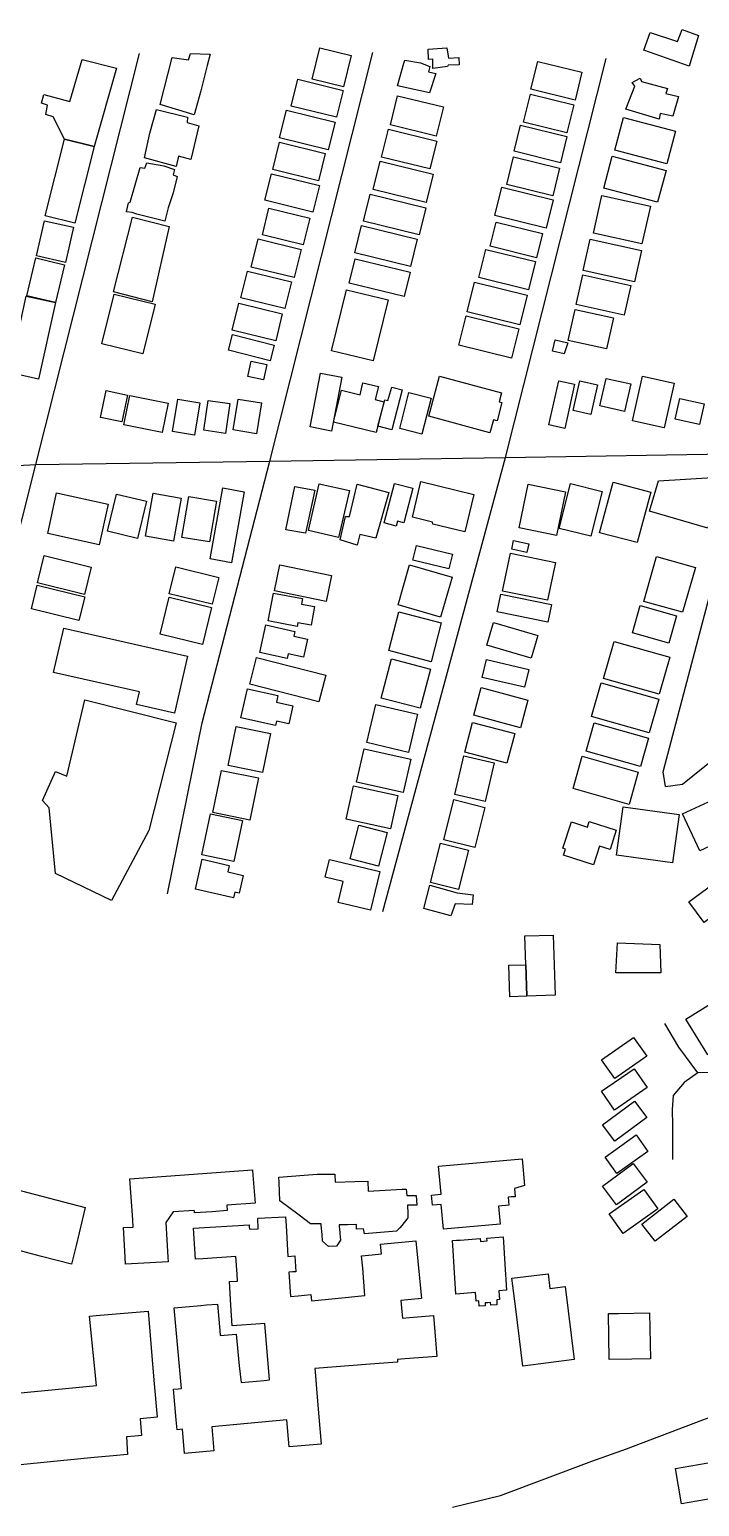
# Model space of a CAD drawing. Header units: metres. Extents: x 553506 to 563855, y 142925 to 150243.
# Drawn here: x 558270 to 558466.6, y 145596.9 to 146030.5 of the extents above; entities that cross this region are included whole.
import ezdxf

# ---------------------------------------------------------------- set-up
doc = ezdxf.new("R2010")
doc.units = ezdxf.units.M
doc.layers.add('C-BUILDINGS', color=8, linetype='Continuous')
doc.layers.add('C-ROADS', color=33, linetype='Continuous')

msp = doc.modelspace()

# ---------------------------------------------------------------- linework, layer by layer
at = {"layer": 'C-BUILDINGS'}
for points in [[(558460.1225, 146026.9706), (558461.531, 146030.5088), (558466.286, 146028.7188), (558463.5705, 146019.709), (558450.2544, 146024.4737), (558452.117, 146029.6175), (558460.1225, 146026.9706)], [(558317.2077, 146023.5119), (558322.9624, 146023.3219), (558322.1359, 146019.9575), (558320.2176, 146012.5305), (558318.2877, 146005.4816), (558308.3614, 146008.5036), (558311.8099, 146022.3328), (558316.6371, 146021.6023), (558317.2077, 146023.5119)], [(558352.9609, 146015.9768), (558355.218, 146025.1171), (558364.379, 146022.8729), (558362.1222, 146013.7215), (558352.9609, 146015.9768)], [(558392.9495, 146022.1507), (558396.0211, 146022.3344), (558396.054, 146020.1318), (558392.8103, 146020.0874), (558392.6151, 146019.614), (558388.351, 146019.093), (558388.3369, 146021.8194), (558387.1162, 146021.715), (558386.9821, 146024.7047), (558392.4727, 146025.1411), (558392.9495, 146022.1507)], [(558288.9838, 145996.1759), (558280.2581, 145998.3668), (558276.951, 146004.9206), (558274.7904, 146005.5886), (558275.2661, 146008.3078), (558273.5079, 146008.8547), (558274.2057, 146011.4026), (558281.8622, 146009.4125), (558285.4205, 146021.7203), (558295.5207, 146019.1822), (558288.9838, 145996.1759)], [(558384.7352, 146020.6844), (558387.4235, 146019.6877), (558387.0889, 146018.0635), (558389.2088, 146017.5835), (558387.4175, 146011.9412), (558377.9888, 146014.0212), (558379.8677, 146020.6791), (558380.0949, 146021.4763), (558384.7352, 146020.6844)], [(558430.0967, 146009.7842), (558417.1301, 146012.9683), (558419.1511, 146021.1442), (558432.1177, 146017.9601), (558430.0967, 146009.7842)], [(558346.7992, 146008.0406), (558348.7393, 146015.8912), (558362.037, 146012.6281), (558360.1039, 146004.7777), (558346.7992, 146008.0406)], [(558457.2526, 146013.2147), (558456.7678, 146011.6972), (558460.4725, 146010.8543), (558458.7552, 146005.0807), (558455.0938, 146005.8804), (558454.7819, 146004.2013), (558445.0067, 146007.083), (558447.6291, 146013.8974), (558446.8409, 146014.9638), (558449.2361, 146016.2174), (558449.6023, 146015.2271), (558457.2526, 146013.2147)], [(558389.3424, 145999.179), (558375.8826, 146002.4815), (558378.0024, 146011.0834), (558391.4692, 146007.7811), (558389.3424, 145999.179)], [(558427.6725, 146000.1713), (558414.9738, 146003.2857), (558417.0063, 146011.5399), (558429.7124, 146008.4145), (558427.6725, 146000.1713)], [(558316.2111, 146003.1916), (558319.696, 146002.2194), (558317.3004, 145992.3514), (558313.7324, 145993.2988), (558313.0406, 145990.3281), (558303.7666, 145992.836), (558305.2785, 146000.0613), (558307.2513, 146007.0782), (558316.3515, 146004.7653), (558316.2111, 146003.1916)], [(558343.4003, 145998.7315), (558345.4021, 146006.8512), (558359.6723, 146003.3509), (558357.6635, 145995.2311), (558343.4003, 145998.7315)], [(558387.4841, 145989.5835), (558373.2774, 145993.0634), (558375.3044, 146001.2728), (558389.5114, 145997.7818), (558387.4841, 145989.5835)], [(558414.0968, 146002.4685), (558427.6908, 145999.1256), (558425.7886, 145991.4097), (558412.1946, 145994.7525), (558414.0968, 146002.4685)], [(558456.9849, 145991.0471), (558441.7616, 145995.063), (558444.3248, 146004.7025), (558459.5481, 146000.6866), (558456.9849, 145991.0471)], [(558274.5738, 145975.8321), (558280.2581, 145998.3668), (558288.9838, 145996.1759), (558283.2996, 145973.6412), (558274.5738, 145975.8321)], [(558341.3733, 145989.3869), (558343.3695, 145997.4618), (558356.7944, 145994.1581), (558354.8052, 145986.0834), (558341.3733, 145989.3869)], [(558425.5581, 145989.8111), (558423.5557, 145981.7136), (558410.0392, 145985.0366), (558412.0416, 145993.134), (558425.5581, 145989.8111)], [(558454.325, 145979.7796), (558438.5298, 145983.9671), (558441.0192, 145993.2816), (558456.8143, 145989.0941), (558454.325, 145979.7796)], [(558312.1517, 145987.8522), (558313.3686, 145987.4), (558312.1317, 145982.5983), (558310.7103, 145978.1138), (558309.7032, 145974.2541), (558301.4353, 145976.3367), (558300.0794, 145976.7624), (558298.4914, 145977.0028), (558299.0817, 145979.6365), (558299.5018, 145979.8498), (558302.4824, 145990.0251), (558303.8052, 145989.7654), (558304.4053, 145991.3977), (558309.4347, 145990.4619), (558312.4957, 145989.3987), (558312.1517, 145987.8522)], [(558339.0489, 145980.3892), (558340.9701, 145988.1724), (558355.0503, 145984.7108), (558353.1221, 145976.9274), (558339.0489, 145980.3892)], [(558386.3823, 145979.722), (558370.8294, 145983.5387), (558372.8746, 145991.8378), (558388.4274, 145988.021), (558386.3823, 145979.722)], [(558421.5969, 145972.2041), (558406.5092, 145975.9015), (558408.5669, 145984.2455), (558423.6549, 145980.5369), (558421.5969, 145972.2041)], [(558384.3255, 145970.2094), (558368.0115, 145974.2142), (558369.9821, 145982.2104), (558386.3031, 145978.2059), (558384.3255, 145970.2094)], [(558449.7281, 145967.5955), (558435.5239, 145970.7636), (558437.9958, 145981.7804), (558452.1999, 145978.6123), (558449.7281, 145967.5955)], [(558306.0274, 145950.5458), (558294.5932, 145953.4768), (558300.2453, 145975.4653), (558310.9473, 145972.6897), (558306.0274, 145950.5458)], [(558338.3275, 145970.2055), (558340.2677, 145978.0561), (558352.2476, 145975.1197), (558350.3078, 145967.2579), (558338.3275, 145970.2055)], [(558272.077, 145964.0244), (558274.3805, 145974.3904), (558282.8657, 145972.5148), (558280.5623, 145962.1488), (558272.077, 145964.0244)], [(558381.7991, 145960.9606), (558365.478, 145964.9652), (558367.4556, 145972.9617), (558383.7766, 145968.9571), (558381.7991, 145960.9606)], [(558418.7669, 145963.5024), (558405.1445, 145966.8555), (558406.9109, 145973.9884), (558420.5329, 145970.6465), (558418.7669, 145963.5024)], [(558335.0302, 145960.7771), (558337.0636, 145969.009), (558349.6921, 145965.9034), (558347.6588, 145957.6715), (558335.0302, 145960.7771)], [(558403.8716, 145965.9481), (558418.4801, 145962.3694), (558416.4346, 145954.0815), (558401.8331, 145957.6604), (558403.8716, 145965.9481)], [(558447.4983, 145956.4415), (558432.491, 145959.7963), (558434.5447, 145968.9526), (558449.5589, 145965.598), (558447.4983, 145956.4415)], [(558269.1991, 145952.3275), (558271.8569, 145963.45), (558280.2974, 145961.4395), (558277.6396, 145950.3169), (558269.1991, 145952.3275)], [(558379.9177, 145952.1101), (558363.8433, 145956.0555), (558365.5961, 145963.1769), (558381.6705, 145959.2315), (558379.9177, 145952.1101)], [(558333.913, 145959.5852), (558346.8657, 145956.4005), (558344.9448, 145948.6061), (558331.9854, 145951.7795), (558333.913, 145959.5852)], [(558446.5027, 145955.3868), (558444.5286, 145946.6002), (558430.4512, 145949.7389), (558432.4183, 145958.5253), (558446.5027, 145955.3868)], [(558370.8344, 145933.2212), (558358.643, 145936.2067), (558363.0637, 145954.1172), (558375.255, 145951.1317), (558370.8344, 145933.2212)], [(558400.6089, 145956.3093), (558415.9998, 145952.5322), (558413.8419, 145943.8067), (558398.4509, 145947.5838), (558400.6089, 145956.3093)], [(558264.0192, 145929.7637), (558256.5703, 145933.1849), (558259.8512, 145945.6511), (558267.1116, 145943.582), (558269.0482, 145952.2338), (558277.6396, 145950.3169), (558272.6104, 145927.858), (558264.0192, 145929.7637)], [(558303.1977, 145935.2442), (558291.224, 145938.2032), (558294.8646, 145952.8397), (558306.8312, 145949.8805), (558303.1977, 145935.2442)], [(558329.5086, 145942.2763), (558331.4551, 145950.1493), (558344.1822, 145947.0245), (558342.2427, 145939.1516), (558329.5086, 145942.2763)], [(558398.1026, 145946.4045), (558413.5498, 145942.6179), (558411.4234, 145934.0047), (558395.9762, 145937.7913), (558398.1026, 145946.4045)], [(558439.2936, 145936.7337), (558428.0753, 145939.237), (558430.117, 145948.3262), (558441.3354, 145945.8228), (558439.2936, 145936.7337)], [(558328.3888, 145936.3987), (558329.5906, 145940.9766), (558341.7811, 145937.7907), (558340.5793, 145933.2127), (558328.3888, 145936.3987)], [(558426.9163, 145935.317), (558423.4365, 145936.1224), (558424.3003, 145939.41), (558427.9425, 145938.554), (558426.9163, 145935.317)], [(558339.611, 145932.1812), (558338.6241, 145927.6655), (558334.0405, 145928.6595), (558335.0274, 145933.1752), (558339.611, 145932.1812)], [(558358.6214, 145912.6221), (558352.3317, 145913.8306), (558355.3831, 145929.651), (558361.6658, 145928.4422), (558358.6214, 145912.6221)], [(558390.3528, 145928.7253), (558408.4856, 145923.8083), (558407.7815, 145921.2379), (558408.6421, 145920.9973), (558407.1839, 145915.6657), (558406.1402, 145915.9452), (558405.0969, 145912.1289), (558387.1545, 145916.9961), (558390.3528, 145928.7253)], [(558429.9486, 145926.3397), (558427.0469, 145913.3842), (558422.4412, 145914.4109), (558425.35, 145927.3666), (558429.9486, 145926.3397)], [(558434.725, 145917.5052), (558429.5699, 145918.6596), (558431.5129, 145927.3228), (558436.675, 145926.1687), (558434.725, 145917.5052)], [(558446.457, 145926.4702), (558444.6426, 145918.4009), (558437.3679, 145920.0241), (558439.1824, 145928.0935), (558446.457, 145926.4702)], [(558456.2331, 145913.5829), (558446.923, 145915.6665), (558449.8562, 145928.7342), (558459.1663, 145926.6506), (558456.2331, 145913.5829)], [(558290.811, 145916.6433), (558292.5054, 145924.5308), (558298.7922, 145923.1885), (558297.0979, 145915.301), (558290.811, 145916.6433)], [(558308.9639, 145912.2052), (558297.6982, 145914.4291), (558299.4122, 145923.0407), (558310.6779, 145920.8167), (558308.9639, 145912.2052)], [(558361.5591, 145924.6437), (558366.9788, 145923.2971), (558367.8505, 145926.7853), (558372.368, 145925.6668), (558371.4088, 145921.842), (558373.9601, 145921.2083), (558372.1734, 145914.0525), (558371.7003, 145912.157), (558359.2117, 145915.2557), (558361.5591, 145924.6437)], [(558374.2434, 145921.7735), (558375.1946, 145921.5469), (558376.3094, 145925.5434), (558379.3406, 145924.7687), (558376.3046, 145912.9889), (558372.1734, 145914.0525), (558374.2434, 145921.7735)], [(558385.1411, 145911.7476), (558378.6211, 145913.3942), (558381.2961, 145923.9497), (558387.8158, 145922.3142), (558385.1411, 145911.7476)], [(558318.3873, 145911.4381), (558311.913, 145912.5075), (558313.4948, 145922.0054), (558319.9764, 145920.9251), (558318.3873, 145911.4381)], [(558327.4645, 145911.9181), (558321.0984, 145912.8795), (558322.4237, 145921.6238), (558328.7897, 145920.6624), (558327.4645, 145911.9181)], [(558336.5592, 145911.831), (558329.7195, 145912.9558), (558331.2248, 145921.9839), (558338.0645, 145920.8591), (558336.5592, 145911.831)], [(558468.0185, 145920.5907), (558466.6535, 145914.5052), (558459.4351, 145916.119), (558460.8001, 145922.2046), (558468.0185, 145920.5907)], [(558360.7091, 145881.4117), (558351.8909, 145883.4216), (558355.0347, 145897.1525), (558363.8529, 145895.1426), (558360.7091, 145881.4117)], [(558371.6467, 145881.2145), (558366.9279, 145882.2823), (558366.1947, 145879.0654), (558361.144, 145880.6906), (558362.7643, 145887.5742), (558363.9063, 145887.5092), (558366.1532, 145896.9831), (558375.4673, 145894.5433), (558371.6467, 145881.2145)], [(558377.9639, 145886.1505), (558377.5949, 145884.7368), (558374.0697, 145885.6521), (558377.0983, 145897.2202), (558382.4992, 145895.8062), (558379.8393, 145885.6629), (558377.9639, 145886.1505)], [(558388.3704, 145885.2581), (558388.2667, 145885.9004), (558382.341, 145887.3205), (558384.8655, 145897.7712), (558400.4232, 145894.0325), (558397.7556, 145883.0097), (558388.3704, 145885.2581)], [(558424.6596, 145881.9247), (558413.6506, 145884.212), (558416.3193, 145897.0155), (558427.3279, 145894.7394), (558424.6596, 145881.9247)], [(558434.7164, 145881.7116), (558425.4473, 145884.0525), (558428.7834, 145897.2106), (558438.0522, 145894.8808), (558434.7164, 145881.7116)], [(558448.3629, 145879.8507), (558437.2991, 145882.7818), (558441.2486, 145897.5948), (558452.3124, 145894.6638), (558448.3629, 145879.8507)], [(558451.9235, 145889.1314), (558454.6013, 145898.0065), (558470.4689, 145898.9632), (558471.4967, 145892.395), (558469.0324, 145884.0829), (558451.9235, 145889.1314)], [(558290.4595, 145879.2364), (558275.3567, 145882.5109), (558277.955, 145894.433), (558293.0647, 145891.1587), (558290.4595, 145879.2364)], [(558301.697, 145881.1073), (558292.912, 145883.174), (558295.505, 145894.1277), (558304.2901, 145892.061), (558301.697, 145881.1073)], [(558312.2687, 145880.2978), (558304.0629, 145881.7256), (558306.2821, 145894.3706), (558314.4879, 145892.9427), (558312.2687, 145880.2978)], [(558322.8436, 145880.067), (558314.7313, 145881.4087), (558316.7265, 145893.379), (558324.8315, 145892.0482), (558322.8436, 145880.067)], [(558329.2985, 145873.9553), (558322.9765, 145875.0739), (558326.684, 145895.934), (558332.999, 145894.8152), (558329.2985, 145873.9553)], [(558350.9566, 145882.6471), (558345.228, 145883.5725), (558347.8294, 145896.2961), (558353.7087, 145895.2418), (558350.9566, 145882.6471)], [(558415.9304, 145876.9588), (558411.4948, 145877.9128), (558412.0389, 145880.4561), (558416.4814, 145879.5023), (558415.9304, 145876.9588)], [(558286.0968, 145864.6556), (558272.3125, 145868.0375), (558274.3029, 145876.0788), (558288.0802, 145872.6968), (558286.0968, 145864.6556)], [(558382.4575, 145874.6918), (558383.513, 145879.0204), (558394.1319, 145876.4539), (558393.0834, 145872.1255), (558382.4575, 145874.6918)], [(558422.0487, 145862.9347), (558408.845, 145865.6329), (558411.1252, 145876.7439), (558424.329, 145874.0457), (558422.0487, 145862.9347)], [(558454.0195, 145875.8181), (558465.407, 145872.5965), (558461.6524, 145859.4032), (558450.2722, 145862.6139), (558454.0195, 145875.8181)], [(558312.901, 145872.7156), (558325.5018, 145869.609), (558323.5479, 145861.7469), (558310.9471, 145864.8534), (558312.901, 145872.7156)], [(558358.6149, 145870.1618), (558357.0372, 145862.5783), (558341.8685, 145865.717), (558343.4533, 145873.3007), (558358.6149, 145870.1618)], [(558390.6371, 145858.0043), (558378.1486, 145861.5483), (558381.5001, 145873.3044), (558393.9885, 145869.7605), (558390.6371, 145858.0043)], [(558284.5007, 145856.9826), (558270.54, 145860.4147), (558272.2688, 145867.4129), (558286.2295, 145863.9808), (558284.5007, 145856.9826)], [(558308.3042, 145853.019), (558310.9842, 145863.8752), (558323.4013, 145860.8297), (558320.7213, 145849.9735), (558308.3042, 145853.019)], [(558350.1504, 145863.4123), (558349.8494, 145861.8338), (558353.6552, 145861.1163), (558352.6013, 145855.5968), (558348.704, 145856.3337), (558348.493, 145855.2365), (558339.9874, 145856.8554), (558341.5604, 145865.0509), (558350.1504, 145863.4123)], [(558423.1792, 145861.6562), (558422.1218, 145856.4817), (558407.2503, 145859.5069), (558408.3078, 145864.6815), (558423.1792, 145861.6562)], [(558375.4141, 145848.1528), (558378.4133, 145859.5419), (558390.8439, 145856.2856), (558387.8378, 145844.8962), (558375.4141, 145848.1528)], [(558449.2129, 145861.357), (558459.8805, 145858.3469), (558457.6151, 145850.3861), (558446.9541, 145853.4074), (558449.2129, 145861.357)], [(558312.5304, 145829.7989), (558301.4024, 145832.3165), (558302.2589, 145836.0714), (558277.0663, 145841.7619), (558280.017, 145854.7299), (558316.3306, 145846.5216), (558312.5304, 145829.7989)], [(558347.5172, 145852.4018), (558351.5948, 145851.4923), (558350.4076, 145846.2136), (558345.8861, 145847.2318), (558345.5656, 145845.8307), (558337.544, 145847.6315), (558339.3586, 145855.7008), (558347.8308, 145853.8026), (558347.5172, 145852.4018)], [(558419.2009, 145852.5408), (558417.2437, 145845.925), (558404.1723, 145849.7737), (558406.1298, 145856.3783), (558419.2009, 145852.5408)], [(558441.5644, 145850.8261), (558457.8904, 145846.2209), (558454.7989, 145835.3408), (558438.4728, 145839.9461), (558441.5644, 145850.8261)], [(558354.9172, 145833.097), (558334.6218, 145838.2815), (558336.6326, 145846.112), (558356.928, 145840.9276), (558354.9172, 145833.097)], [(558373.1719, 145834.216), (558376.1956, 145845.7172), (558387.6954, 145842.7104), (558384.6717, 145831.2092), (558373.1719, 145834.216)], [(558415.2762, 145837.3723), (558402.8701, 145840.2843), (558404.1131, 145845.5648), (558416.5262, 145842.653), (558415.2762, 145837.3723)], [(558342.8794, 145834.9521), (558342.4481, 145833.0579), (558347.2655, 145831.9709), (558346.0591, 145826.6359), (558342.5027, 145827.4279), (558342.2127, 145826.1724), (558332.0431, 145828.4523), (558333.9702, 145836.9592), (558342.8794, 145834.9521)], [(558414.0827, 145825.4935), (558400.4012, 145829.1675), (558402.585, 145837.2817), (558416.2735, 145833.6078), (558414.0827, 145825.4935)], [(558437.7227, 145838.643), (558454.6628, 145833.8564), (558451.8677, 145824.0205), (558434.9276, 145828.8072), (558437.7227, 145838.643)], [(558305.0168, 145795.3546), (558294.0183, 145774.8153), (558277.6465, 145782.7252), (558275.7866, 145802.0115), (558273.7983, 145804.1205), (558277.6617, 145812.6647), (558280.8941, 145811.2618), (558286.204, 145833.696), (558313.0024, 145826.9643), (558305.0168, 145795.3546)], [(558369.007, 145821.166), (558371.6619, 145832.3776), (558383.878, 145829.5042), (558381.2235, 145818.2814), (558369.007, 145821.166)], [(558340.7268, 145823.7783), (558338.3382, 145812.3189), (558328.2583, 145814.4124), (558330.6403, 145825.8604), (558340.7268, 145823.7783)], [(558412.3713, 145823.838), (558411.5943, 145820.9092), (558410.0729, 145815.1305), (558397.7336, 145818.3673), (558400.032, 145827.0749), (558412.3713, 145823.838)], [(558435.7321, 145826.9844), (558451.6422, 145822.4888), (558449.2637, 145814.1126), (558433.3536, 145818.6083), (558435.7321, 145826.9844)], [(558365.9874, 145809.5314), (558368.217, 145819.3386), (558381.8525, 145816.253), (558379.6229, 145806.4457), (558365.9874, 145809.5314)], [(558403.749, 145803.828), (558394.818, 145805.8566), (558397.4262, 145817.2226), (558406.3571, 145815.194), (558403.749, 145803.828)], [(558432.1887, 145817.1478), (558448.6562, 145812.4912), (558445.949, 145802.9808), (558429.4887, 145807.6265), (558432.1887, 145817.1478)], [(558337.1833, 145810.7586), (558334.6062, 145798.3808), (558323.8014, 145800.6189), (558326.3785, 145812.9967), (558337.1833, 145810.7586)], [(558362.8946, 145798.6847), (558365.0337, 145808.4781), (558378.0527, 145805.6516), (558375.9136, 145795.8583), (558362.8946, 145798.6847)], [(558403.5844, 145802.1312), (558400.6399, 145790.332), (558391.5833, 145792.5793), (558394.5275, 145804.3897), (558403.5844, 145802.1312)], [(558458.6749, 145785.8438), (558442.2251, 145788.1079), (558444.2, 145802.3148), (558460.6428, 145800.0504), (558458.6749, 145785.8438)], [(558475.6697, 145793.5799), (558466.7001, 145789.3745), (558461.604, 145800.1802), (558470.5736, 145804.3856), (558475.6697, 145793.5799)], [(558329.9938, 145786.2297), (558320.5548, 145788.176), (558323.071, 145800.2625), (558332.5103, 145798.3051), (558329.9938, 145786.2297)], [(558364.0725, 145787.0125), (558366.5939, 145796.8844), (558374.9333, 145794.7596), (558372.4116, 145784.8988), (558364.0725, 145787.0125)], [(558437.2611, 145790.7707), (558435.4789, 145785.2845), (558426.677, 145788.1183), (558427.2451, 145789.8832), (558426.5528, 145790.1067), (558429.0563, 145797.8301), (558433.7257, 145796.3268), (558434.2556, 145797.9681), (558442.1745, 145795.4186), (558440.3482, 145789.7752), (558437.2611, 145790.7707)], [(558395.8798, 145777.987), (558387.6262, 145780.0477), (558390.556, 145791.6461), (558398.8099, 145789.5744), (558395.8798, 145777.987)], [(558328.6235, 145785.0745), (558328.2126, 145783.2031), (558332.6932, 145782.1503), (558331.482, 145776.971), (558330.214, 145777.2659), (558329.8125, 145775.5395), (558318.654, 145778.134), (558320.7057, 145786.9118), (558328.6235, 145785.0745)], [(558360.5575, 145774.2051), (558362.0327, 145780.3497), (558356.7696, 145781.601), (558358.0284, 145786.8263), (558372.797, 145783.2858), (558370.0623, 145771.9382), (558360.5575, 145774.2051)], [(558467.9424, 145768.3664), (558463.4761, 145774.3946), (558472.4143, 145780.9808), (558476.8809, 145774.9415), (558467.9424, 145768.3664)], [(558400.1729, 145776.4388), (558399.8553, 145773.5797), (558394.9312, 145773.8175), (558393.6413, 145770.283), (558385.6645, 145772.4412), (558387.5182, 145779.243), (558395.4953, 145777.0737), (558400.1729, 145776.4388)], [(558415.96, 145746.6635), (558415.6616, 145755.892), (558415.3861, 145764.3755), (558423.7078, 145764.6432), (558424.2884, 145746.9425), (558415.96, 145746.6635)], [(558455.237, 145753.5282), (558442.0094, 145753.5879), (558442.5868, 145762.3091), (558454.9806, 145761.8454), (558455.237, 145753.5282)], [(558410.9094, 145746.4633), (558410.6925, 145755.7722), (558415.6616, 145755.892), (558415.96, 145746.6635), (558410.9094, 145746.4633)], [(558476.8144, 145734.2267), (558469.0781, 145729.4917), (558462.6209, 145739.9772), (558470.3573, 145744.7122), (558476.8144, 145734.2267)], [(558451.1231, 145729.0717), (558441.7792, 145722.4842), (558437.8671, 145728.0064), (558447.211, 145734.5939), (558451.1231, 145729.0717)], [(558451.2469, 145719.8378), (558441.6518, 145713.2314), (558437.8082, 145718.8002), (558447.3967, 145725.3953), (558451.2469, 145719.8378)], [(558451.1614, 145711.0426), (558441.7659, 145704.0862), (558438.1832, 145708.9063), (558447.5787, 145715.8627), (558451.1614, 145711.0426)], [(558451.4602, 145701.1241), (558442.3587, 145694.6108), (558438.8808, 145699.4341), (558447.9819, 145705.9585), (558451.4602, 145701.1241)], [(558388.2651, 145685.3308), (558388.0063, 145688.2833), (558390.7615, 145688.524), (558390.0308, 145696.8043), (558414.6116, 145698.9642), (558415.3004, 145691.139), (558412.3288, 145690.2015), (558412.4797, 145687.8022), (558411.3767, 145687.7348), (558410.4561, 145687.6507), (558410.6611, 145685.3087), (558407.6057, 145685.0476), (558408.078, 145679.7087), (558391.4488, 145678.2502), (558390.8041, 145685.5537), (558388.2651, 145685.3308)], [(558451.284, 145692.0924), (558442.2921, 145685.4267), (558438.192, 145690.9208), (558447.1909, 145697.5867), (558451.284, 145692.0924)], [(558286.3548, 145684.5952), (558283.7258, 145673.4402), (558282.2715, 145667.9752), (558273.5061, 145670.2985), (558254.347, 145675.3624), (558246.7104, 145677.3755), (558251.366, 145693.8128), (558258.8985, 145691.7743), (558286.3548, 145684.5952)], [(558297.5436, 145678.7517), (558300.4483, 145678.9079), (558300.341, 145681.0304), (558299.4541, 145693.0232), (558335.4411, 145695.6788), (558335.56, 145694.0909), (558336.1751, 145685.9295), (558327.8918, 145685.3181), (558328.01, 145683.7525), (558323.5931, 145683.4161), (558318.4145, 145683.0562), (558318.3892, 145683.4227), (558318.3566, 145683.8001), (558312.1742, 145683.3314), (558311.0948, 145681.8179), (558309.9828, 145680.2255), (558310.5753, 145670.0712), (558310.6537, 145668.6601), (558298.1196, 145667.9958), (558297.9187, 145671.796), (558297.5436, 145678.7517)], [(558354.3713, 145694.4144), (558359.5828, 145694.3858), (558359.6949, 145692.1077), (558365.454, 145692.2406), (558369.2563, 145692.3244), (558369.3939, 145689.446), (558379.3087, 145689.9964), (558380.5375, 145690.0676), (558380.7075, 145688.1808), (558383.4214, 145688.1754), (558383.6429, 145685.2996), (558382.2999, 145685.3028), (558380.8867, 145685.3149), (558380.9894, 145682.8917), (558381.0428, 145681.6134), (558379.2506, 145679.399), (558378.6356, 145678.7012), (558377.7231, 145677.6714), (558368.262, 145676.9235), (558367.9642, 145678.4169), (558365.9542, 145678.277), (558365.9433, 145678.6328), (558365.9263, 145678.9551), (558365.9111, 145679.678), (558363.34, 145679.5877), (558360.8297, 145679.566), (558360.9065, 145678.8895), (558360.9402, 145678.4787), (558361.0776, 145676.9693), (558361.27, 145675.0386), (558360.1062, 145673.311), (558357.7189, 145673.1596), (558355.9499, 145674.73), (558355.8317, 145676.752), (558355.6223, 145679.4612), (558355.5887, 145679.872), (558352.4838, 145679.8542), (558349.1198, 145682.3438), (558343.4225, 145686.5645), (558343.241, 145692.0014), (558343.1947, 145693.5025), (558350.5619, 145694.1079), (558354.3713, 145694.4144)], [(558454.3521, 145684.2292), (558444.1808, 145677.0263), (558440.0871, 145682.7655), (558450.2584, 145689.9684), (558454.3521, 145684.2292)], [(558453.6163, 145674.7462), (558449.6989, 145679.7563), (558459.0772, 145687.046), (558462.9949, 145682.0249), (558453.6163, 145674.7462)], [(558334.4868, 145678.977), (558334.5224, 145678.2769), (558337.1267, 145678.4239), (558336.963, 145681.4684), (558345.1252, 145681.9202), (558345.2729, 145679.3983), (558345.8193, 145670.2888), (558347.816, 145670.4059), (558348.0983, 145665.7846), (558347.1626, 145665.7335), (558346.1299, 145665.6572), (558346.6286, 145658.5495), (558348.8396, 145658.7512), (558352.578, 145659.089), (558352.746, 145657.2689), (558359.686, 145657.8945), (558368.4296, 145658.776), (558367.7766, 145666.8027), (558367.4343, 145670.4205), (558370.5795, 145670.7177), (558373.2709, 145670.9899), (558372.9868, 145673.8526), (558383.3274, 145674.8836), (558385.0102, 145657.9514), (558378.9647, 145657.3533), (558379.2884, 145654.1134), (558379.4681, 145652.1378), (558381.5117, 145652.3232), (558388.5369, 145652.907), (558388.9285, 145648.1444), (558389.481, 145640.8826), (558380.1097, 145640.1708), (558377.9532, 145640.0153), (558378.0135, 145639.1936), (558369.9807, 145638.6233), (558353.7006, 145637.4094), (558353.8813, 145635.1779), (558354.2884, 145630.1375), (558354.8955, 145623.1445), (558355.5883, 145615.1858), (558346.2131, 145614.3738), (558345.5202, 145622.3325), (558323.4885, 145620.2849), (558324.1206, 145613.159), (558315.5199, 145612.4044), (558314.8881, 145619.5191), (558313.2848, 145619.3473), (558313.0203, 145622.2551), (558312.2178, 145631.2789), (558313.585, 145631.3989), (558314.6031, 145631.4971), (558312.4814, 145655.1937), (558320.2655, 145655.8898), (558321.9327, 145656.0302), (558325.1842, 145656.2862), (558325.8013, 145648.5144), (558325.9869, 145647.0287), (558330.6247, 145647.461), (558331.5414, 145638.1402), (558332.0631, 145633.2369), (558338.8563, 145633.858), (558340.4258, 145633.9954), (558339.0486, 145650.5474), (558337.7789, 145650.4415), (558329.5079, 145649.8862), (558329.0959, 145655.9949), (558328.6463, 145662.8704), (558331.0682, 145663.034), (558330.9273, 145665.111), (558330.5807, 145670.2311), (558320.865, 145669.5757), (558318.6733, 145669.4302), (558318.0917, 145678.5499), (558334.447, 145679.5879), (558334.4868, 145678.977)], [(558396.3933, 145675.0859), (558402.2756, 145675.5343), (558402.3226, 145674.6899), (558403.2852, 145674.7752), (558404.2694, 145674.8389), (558404.2231, 145675.6611), (558408.9534, 145676.0406), (558409.2416, 145671.2303), (558409.4517, 145668.0425), (558409.9345, 145660.3222), (558407.7637, 145660.1774), (558407.9257, 145657.6448), (558407.0956, 145657.5747), (558407.1708, 145656.0411), (558405.3841, 145655.9193), (558405.3101, 145656.7295), (558404.5282, 145656.6831), (558403.7117, 145656.6245), (558403.7584, 145655.7913), (558401.9583, 145655.6467), (558401.8548, 145657.1906), (558401.1081, 145657.1342), (558400.9115, 145659.6546), (558395.1058, 145659.2197), (558394.5963, 145667.1284), (558394.2844, 145672.027), (558394.0972, 145674.9261), (558395.29, 145675.0296), (558396.3933, 145675.0859)], [(558411.5458, 145663.8666), (558422.185, 145665.1962), (558422.7306, 145660.8836), (558427.1547, 145661.4429), (558429.8652, 145639.9903), (558414.7953, 145638.0901), (558412.6756, 145654.8975), (558411.5458, 145663.8666)], [(558287.615, 145652.7584), (558289.5538, 145652.9406), (558304.783, 145654.2109), (558306.4911, 145633.9517), (558307.4078, 145623.0394), (558302.4684, 145622.6313), (558302.8867, 145617.6803), (558300.8916, 145617.5076), (558298.4358, 145617.3095), (558298.7764, 145612.1558), (558294.5158, 145611.7352), (558288.9992, 145611.2203), (558256.3582, 145608.0003), (558254.1407, 145628.9116), (558289.6266, 145632.4084), (558287.615, 145652.7584)], [(558446.7467, 145640.0766), (558440.0771, 145639.9823), (558439.8849, 145653.4768), (558442.8843, 145653.5136), (558451.9502, 145653.693), (558452.206, 145640.1782), (558446.7467, 145640.0766)], [(558477.0751, 145600.3324), (558461.3782, 145597.667), (558459.6036, 145608.0408), (558475.3075, 145610.7065), (558477.0751, 145600.3324)]]:
    msp.add_lwpolyline(points, close=True, dxfattribs=at)
at = {"layer": 'C-ROADS'}
for points in [[(558254.4331, 145834.0643), (558254.713, 145834.7407), (558259.8077, 145855.3095), (558271.8094, 145902.7691), (558302.2856, 146023.4306)], [(558310.4777, 145776.7803), (558320.6971, 145826.9231), (558340.5342, 145903.8065), (558370.7442, 146023.748)], [(558373.6763, 145771.5487), (558409.6771, 145904.891), (558439.1978, 146021.9625)], [(558456.6771, 145808.2198), (558455.9216, 145812.5371), (558480.6301, 145906.0212), (558507.2973, 145999.6883)], [(558140.2842, 145992.2769), (558130.7083, 145961.6426), (558131.4996, 145935.9238), (558138.5927, 145919.9706), (558150.0098, 145911.2289), (558156.542, 145906.2323), (558187.6743, 145899.5555), (558209.9949, 145899.4523), (558232.0242, 145900.6314), (558271.8094, 145902.7691), (558340.5342, 145903.8065), (558409.6771, 145904.891), (558480.6301, 145906.0212), (558500.9567, 145902.3186), (558535.2714, 145893.6162), (558558.4691, 145887.0752), (558625.779, 145870.521)], [(558456.6771, 145808.2198), (558461.6203, 145808.951), (558558.4691, 145887.0752)], [(558601.4853, 145765.0287), (558579.7042, 145768.931), (558570.8002, 145770.5372), (558560.3298, 145770.0917), (558548.7757, 145759.8854), (558543.1688, 145751.4208), (558530.0635, 145735.9468), (558519.1564, 145730.1568), (558512.5448, 145726.8254), (558503.024, 145724.6174), (558466.1148, 145724.2027), (558462.1603, 145721.3429), (558458.8919, 145717.5582), (558458.5623, 145713.2742), (558458.6844, 145708.8594), (558458.7026, 145698.743)], [(558466.1148, 145724.2027), (558460.5268, 145731.6766), (558456.4433, 145738.6738)], [(558394.1031, 145596.6617), (558408.2587, 145600.0919), (558434.9672, 145610.164), (558445.1728, 145613.7619), (558467.6057, 145622.3111), (558471.9001, 145623.9015), (558480.7826, 145625.7224), (558501.0092, 145628.0156), (558529.3082, 145630.9585), (558552.3014, 145633.1258), (558560.2819, 145632.6708)]]:
    msp.add_lwpolyline(points, dxfattribs=at)

doc.saveas('drawing.dxf')
